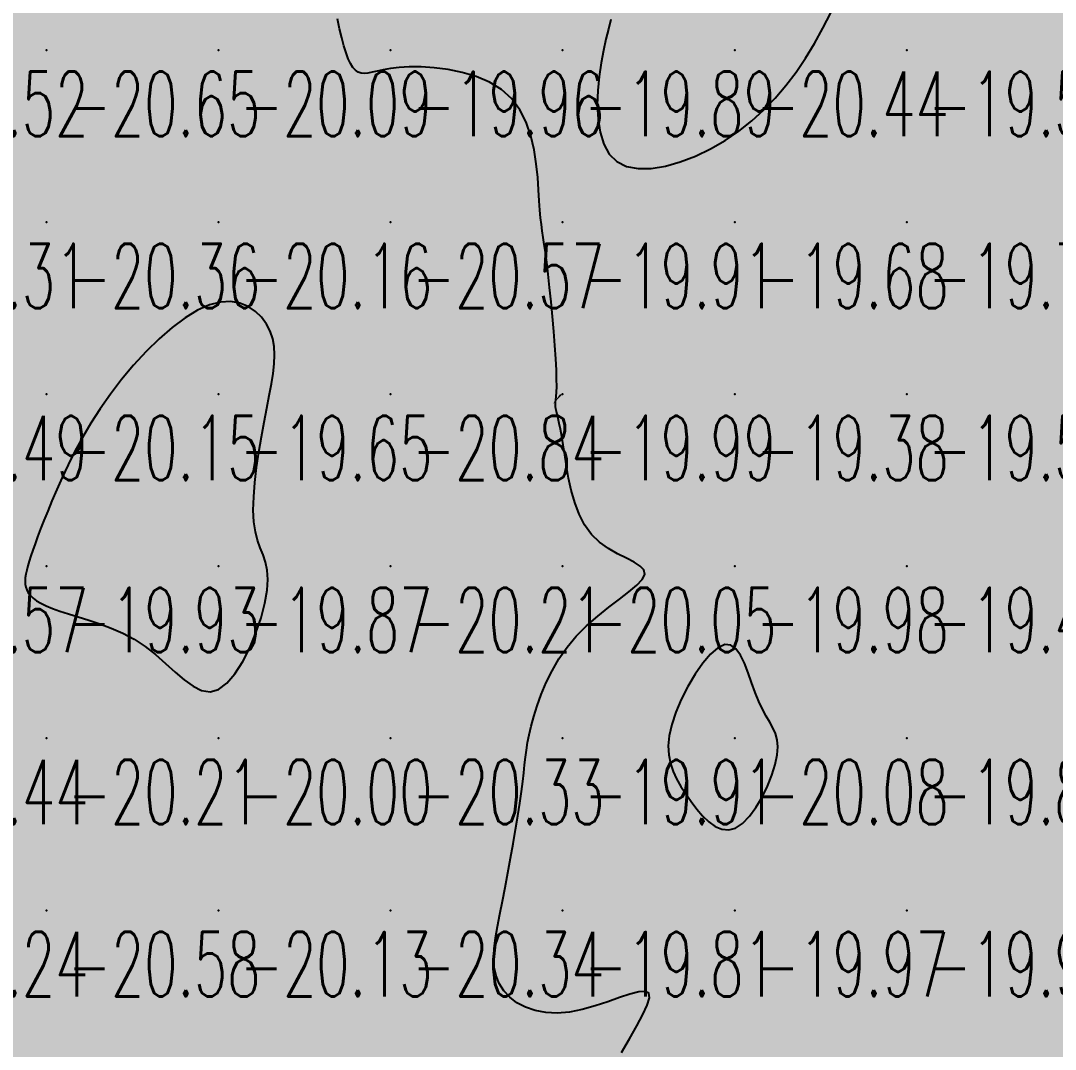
# Model space of a CAD drawing. Header units: millimetres. Extents: x 88261 to 90953, y 390274 to 392322.
# Drawn here: x 89098.8 to 89158.9, y 391639.2 to 391699 of the extents above; entities that cross this region are included whole.
import ezdxf
from ezdxf.enums import TextEntityAlignment as Align

# ---------------------------------------------------------------- set-up
doc = ezdxf.new("R2010")
doc.units = ezdxf.units.MM
doc.header["$LTSCALE"] = 25
for name, color, linetype in [('CN_04_00', 242, 'Continuous'), ('COTEAlt', 7, 'Continuous'), ('TN_COLORIAGE', 7, 'Continuous')]:
    doc.layers.add(name, color=color, linetype=linetype)
doc.styles.add('Simplex 1.0', font='Simplex.shx', dxfattribs={"width": 0.99, "height": 2.5})
doc.styles.get("Standard").update_dxf_attribs({"font": 'times.ttf'})

# ---------------------------------------------------------------- blocks, each defined once
blk = doc.blocks.new('COTE')
at = {"color": 0}
blk.add_point((0, 0), dxfattribs=at)
at = {"layer": 'COTEAlt'}
blk.add_attdef('ALT', text='', height=3.75, dxfattribs=at).set_placement((1.25, -1.25), align=Align.TOP_LEFT)

msp = doc.modelspace()

# ---------------------------------------------------------------- linework, layer by layer
at = {"layer": 'CN_04_00', "elevation": -20, "flags": 128}
for points in [[(89133.044, 391699.014), (89132.915, 391698.468), (89132.768, 391697.869), (89132.618, 391697.213), (89132.48, 391696.494), (89132.365, 391695.71), (89132.29, 391694.886), (89132.266, 391694.051), (89132.308, 391693.236), (89132.428, 391692.469), (89132.641, 391691.781), (89132.96, 391691.202), (89133.398, 391690.76), (89133.962, 391690.479), (89134.637, 391690.351), (89135.398, 391690.362), (89136.222, 391690.497), (89137.087, 391690.742), (89137.969, 391691.083), (89138.845, 391691.504), (89139.693, 391691.993), (89140.492, 391692.535), (89141.242, 391693.128), (89141.947, 391693.768), (89142.608, 391694.455), (89143.23, 391695.186), (89143.815, 391695.959), (89144.366, 391696.772), (89144.887, 391697.623), (89145.379, 391698.508), (89145.837, 391699.411)], [(89133.671, 391638.974), (89134.135, 391639.779), (89134.559, 391640.521), (89134.912, 391641.177), (89135.166, 391641.728), (89135.29, 391642.15), (89135.255, 391642.422), (89135.042, 391642.531), (89134.669, 391642.502), (89134.164, 391642.369), (89133.554, 391642.166), (89132.87, 391641.926), (89132.137, 391641.683), (89131.386, 391641.471), (89130.643, 391641.323), (89129.933, 391641.267), (89129.268, 391641.301), (89128.652, 391641.419), (89128.093, 391641.611), (89127.597, 391641.871), (89127.172, 391642.191), (89126.823, 391642.563), (89126.557, 391642.978), (89126.378, 391643.432), (89126.278, 391643.924), (89126.247, 391644.456), (89126.274, 391645.03), (89126.348, 391645.646), (89126.459, 391646.308), (89126.596, 391647.016), (89126.748, 391647.773), (89126.906, 391648.576), (89127.065, 391649.412), (89127.222, 391650.263), (89127.373, 391651.112), (89127.516, 391651.941), (89127.646, 391652.734), (89127.76, 391653.472), (89127.855, 391654.139), (89127.928, 391654.722), (89127.986, 391655.237), (89128.036, 391655.701), (89128.085, 391656.134), (89128.141, 391656.556), (89128.209, 391656.986), (89128.299, 391657.445), (89128.417, 391657.95), (89128.57, 391658.516), (89128.763, 391659.135), (89129.002, 391659.793), (89129.29, 391660.476), (89129.633, 391661.17), (89130.036, 391661.861), (89130.504, 391662.536), (89131.04, 391663.181), (89131.645, 391663.784), (89132.289, 391664.343), (89132.937, 391664.858), (89133.554, 391665.328), (89134.106, 391665.755), (89134.557, 391666.137), (89134.872, 391666.476), (89135.018, 391666.77), (89134.969, 391667.024), (89134.752, 391667.252), (89134.401, 391667.472), (89133.954, 391667.702), (89133.446, 391667.961), (89132.915, 391668.268), (89132.395, 391668.639), (89131.924, 391669.093), (89131.529, 391669.642), (89131.209, 391670.268), (89130.954, 391670.947), (89130.752, 391671.655), (89130.594, 391672.367), (89130.47, 391673.061), (89130.369, 391673.711), (89130.281, 391674.293), (89130.198, 391674.789), (89130.12, 391675.204), (89130.048, 391675.546), (89129.984, 391675.826), (89129.929, 391676.054), (89129.885, 391676.24), (89129.854, 391676.394), (89129.837, 391676.524), (89129.834, 391676.644), (89129.843, 391676.769), (89129.859, 391676.918), (89129.878, 391677.108), (89129.894, 391677.357), (89129.904, 391677.685), (89129.902, 391678.107), (89129.886, 391678.644), (89129.851, 391679.303), (89129.799, 391680.062), (89129.734, 391680.889), (89129.659, 391681.751), (89129.578, 391682.616), (89129.493, 391683.452), (89129.409, 391684.227), (89129.328, 391684.91), (89129.254, 391685.477), (89129.186, 391685.949), (89129.124, 391686.357), (89129.068, 391686.73), (89129.017, 391687.098), (89128.97, 391687.491), (89128.928, 391687.94), (89128.889, 391688.475), (89128.85, 391689.116), (89128.799, 391689.844), (89128.718, 391690.63), (89128.59, 391691.444), (89128.4, 391692.259), (89128.131, 391693.045), (89127.766, 391693.772), (89127.29, 391694.413), (89126.693, 391694.944), (89125.996, 391695.37), (89125.228, 391695.7), (89124.419, 391695.944), (89123.597, 391696.112), (89122.79, 391696.215), (89122.028, 391696.263), (89121.34, 391696.265), (89120.747, 391696.232), (89120.246, 391696.174), (89119.825, 391696.102), (89119.473, 391696.027), (89119.179, 391695.958), (89118.933, 391695.907), (89118.723, 391695.883), (89118.538, 391695.898), (89118.368, 391695.96), (89118.211, 391696.073), (89118.065, 391696.24), (89117.926, 391696.462), (89117.794, 391696.742), (89117.666, 391697.081), (89117.54, 391697.483), (89117.415, 391697.949), (89117.289, 391698.48), (89117.17, 391699.064)]]:
    msp.add_lwpolyline(points, dxfattribs=at)
for points in [[(89099.197, 391665.701), (89099.315, 391665.544), (89099.471, 391665.39), (89099.671, 391665.237), (89099.921, 391665.086), (89100.227, 391664.934), (89100.594, 391664.782), (89101.029, 391664.628), (89101.534, 391664.471), (89102.098, 391664.302), (89102.708, 391664.115), (89103.352, 391663.899), (89104.014, 391663.646), (89104.683, 391663.348), (89105.344, 391662.996), (89105.984, 391662.582), (89106.592, 391662.104), (89107.171, 391661.594), (89107.723, 391661.092), (89108.254, 391660.637), (89108.768, 391660.268), (89109.269, 391660.026), (89109.762, 391659.949), (89110.25, 391660.077), (89110.735, 391660.435), (89111.208, 391660.99), (89111.656, 391661.696), (89112.067, 391662.505), (89112.427, 391663.372), (89112.724, 391664.247), (89112.946, 391665.086), (89113.08, 391665.84), (89113.119, 391666.476), (89113.078, 391667.011), (89112.977, 391667.476), (89112.838, 391667.901), (89112.68, 391668.318), (89112.524, 391668.756), (89112.391, 391669.247), (89112.301, 391669.82), (89112.27, 391670.498), (89112.294, 391671.266), (89112.363, 391672.099), (89112.467, 391672.975), (89112.598, 391673.87), (89112.746, 391674.76), (89112.902, 391675.621), (89113.056, 391676.43), (89113.199, 391677.169), (89113.324, 391677.84), (89113.423, 391678.451), (89113.487, 391679.011), (89113.51, 391679.527), (89113.483, 391680.008), (89113.4, 391680.462), (89113.252, 391680.898), (89113.034, 391681.318), (89112.746, 391681.709), (89112.392, 391682.053), (89111.974, 391682.332), (89111.495, 391682.528), (89110.959, 391682.623), (89110.367, 391682.599), (89109.724, 391682.438), (89109.033, 391682.128), (89108.307, 391681.682), (89107.558, 391681.12), (89106.802, 391680.461), (89106.051, 391679.725), (89105.319, 391678.932), (89104.619, 391678.1), (89103.967, 391677.25), (89103.371, 391676.399), (89102.832, 391675.556), (89102.345, 391674.728), (89101.908, 391673.921), (89101.515, 391673.143), (89101.164, 391672.4), (89100.851, 391671.699), (89100.572, 391671.047), (89100.323, 391670.449), (89100.103, 391669.904), (89099.908, 391669.408), (89099.738, 391668.957), (89099.589, 391668.548), (89099.46, 391668.177), (89099.349, 391667.842), (89099.253, 391667.538), (89099.171, 391667.262), (89099.104, 391667.011), (89099.054, 391666.782), (89099.022, 391666.572), (89099.011, 391666.377), (89099.02, 391666.196), (89099.054, 391666.025), (89099.112, 391665.861), (89099.197, 391665.701)], [(89140.707, 391652.292), (89141.106, 391652.705), (89141.487, 391653.225), (89141.838, 391653.818), (89142.149, 391654.452), (89142.407, 391655.094), (89142.601, 391655.711), (89142.72, 391656.27), (89142.757, 391656.747), (89142.719, 391657.155), (89142.62, 391657.516), (89142.472, 391657.851), (89142.287, 391658.183), (89142.079, 391658.533), (89141.86, 391658.924), (89141.643, 391659.376), (89141.436, 391659.903), (89141.235, 391660.474), (89141.031, 391661.052), (89140.816, 391661.598), (89140.581, 391662.073), (89140.317, 391662.438), (89140.016, 391662.654), (89139.669, 391662.683), (89139.272, 391662.499), (89138.84, 391662.126), (89138.392, 391661.602), (89137.948, 391660.965), (89137.526, 391660.252), (89137.146, 391659.501), (89136.826, 391658.75), (89136.587, 391658.035), (89136.443, 391657.387), (89136.388, 391656.803), (89136.414, 391656.271), (89136.51, 391655.78), (89136.667, 391655.319), (89136.876, 391654.878), (89137.126, 391654.445), (89137.408, 391654.009), (89137.714, 391653.565), (89138.04, 391653.129), (89138.385, 391652.727), (89138.745, 391652.38), (89139.119, 391652.113), (89139.505, 391651.948), (89139.9, 391651.909), (89140.302, 391652.019), (89140.707, 391652.292)]]:
    msp.add_lwpolyline(points, close=True, dxfattribs=at)
at = {"layer": 'TN_COLORIAGE', "color": 223}
for points in [[(89100.249, 391697.239, -20.495), (89110.249, 391697.239, -20.495), (89110.249, 391707.239, -20.495)], [(89100.249, 391705.192, -20.495), (89101.761, 391707.239, -20.495), (89100.249, 391697.239, -20.495), (89110.249, 391707.239, -20.495)], [(89110.249, 391707.239, -20), (89119.188, 391707.239, -20), (89110.249, 391697.239, -20), (89116.372, 391703.362, -20)], [(89140.249, 391697.239, -20), (89132.214, 391697.239, -20), (89140.249, 391707.239, -20), (89134.041, 391701.032, -20)], [(89140.249, 391697.239, -20), (89148.354, 391705.345, -20), (89140.249, 391707.239, -20), (89146.562, 391707.239, -20)], [(89100.249, 391705.192, -20.516), (89098.679, 391705.67, -20.516), (89100.249, 391697.239, -20.516), (89090.249, 391697.239, -20.516)], [(89145.18, 391697.239, -20.441), (89148.354, 391705.345, -20.441), (89140.249, 391697.239, -20.441)], [(89116.372, 391703.362, -20.093), (89117.433, 391697.239, -20.093), (89110.249, 391697.239, -20.093)], [(89090.249, 391687.239, -20.65), (89100.249, 391687.239, -20.65), (89100.249, 391697.239, -20.65)], [(89090.249, 391697.239, -20.65), (89090.249, 391687.239, -20.65), (89100.249, 391697.239, -20.65)], [(89100.249, 391687.239, -20.093), (89110.249, 391687.239, -20.093), (89110.249, 391697.239, -20.093)], [(89100.249, 391697.239, -20.093), (89100.249, 391687.239, -20.093), (89110.249, 391697.239, -20.093)], [(89110.249, 391687.239, -20), (89118.386, 391695.377, -20), (89110.249, 391697.239, -20), (89117.433, 391697.239, -20)], [(89140.249, 391691.436, -20.441), (89131.981, 391688.972, -20.441), (89140.249, 391697.239, -20.441)], [(89132.214, 391697.239, -20.441), (89131.981, 391688.972, -20.441), (89140.249, 391697.239, -20.441)], [(89145.18, 391697.239, -20.441), (89140.249, 391691.436, -20.441), (89140.249, 391697.239, -20.441)], [(89120.249, 391687.239, -20), (89120.249, 391696.641, -20), (89110.249, 391687.239, -20), (89118.386, 391695.377, -20)], [(89128.659, 391695.65, -20.571), (89120.249, 391696.641, -20.571), (89120.249, 391687.239, -20.571)], [(89128.659, 391695.65, -20.571), (89128.855, 391687.239, -20.571), (89120.249, 391687.239, -20.571)], [(89090.249, 391677.239, -20.356), (89100.249, 391677.239, -20.356), (89100.249, 391687.239, -20.356)], [(89090.249, 391687.239, -20.356), (89090.249, 391677.239, -20.356), (89100.249, 391687.239, -20.356)], [(89100.249, 391687.239, -20.159), (89100.249, 391677.239, -20.159), (89110.249, 391687.239, -20.159)], [(89110.249, 391687.239, -20), (89110.249, 391684.094, -20), (89100.249, 391677.239, -20), (89103.325, 391677.239, -20)], [(89120.249, 391687.239, -20), (89114.022, 391681.013, -20), (89110.249, 391687.239, -20), (89110.249, 391684.094, -20)], [(89120.249, 391677.239, -20), (89113.173, 391677.239, -20), (89120.249, 391687.239, -20), (89114.022, 391681.013, -20)], [(89120.249, 391677.239, -20), (89129.254, 391686.245, -20), (89120.249, 391687.239, -20), (89128.855, 391687.239, -20)], [(89129.254, 391686.245, -20.837), (89130.098, 391677.239, -20.837), (89120.249, 391677.239, -20.837)], [(89090.249, 391667.239, -20), (89099.11, 391667.239, -20), (89100.249, 391677.239, -20), (89100.249, 391670.451, -20)], [(89090.249, 391677.239, -20.154), (89090.249, 391667.239, -20.154), (89100.249, 391677.239, -20.154)], [(89103.325, 391677.239, -20.154), (89100.249, 391670.451, -20.154), (89100.249, 391677.239, -20.154)], [(89113.173, 391677.239, -20.837), (89111.62, 391668.611, -20.837), (89120.249, 391677.239, -20.837)], [(89120.249, 391677.239, -20), (89111.62, 391668.611, -20), (89120.249, 391667.239, -20), (89114.153, 391667.239, -20)], [(89120.249, 391677.239, -20), (89130.098, 391677.239, -20), (89120.249, 391667.239, -20), (89129.668, 391676.659, -20)], [(89120.249, 391667.239, -20), (89129.668, 391676.659, -20), (89130.249, 391667.239, -20), (89130.249, 391675.272, -20)], [(89131.021, 391668.012, -20.052), (89130.249, 391675.272, -20.052), (89130.249, 391667.239, -20.052)], [(89131.021, 391668.012, -20.052), (89137.209, 391667.239, -20.052), (89130.249, 391667.239, -20.052)], [(89090.249, 391667.239, -20), (89099.11, 391667.239, -20), (89090.249, 391657.239, -20), (89098.828, 391665.819, -20)], [(89110.249, 391657.239, -20.208), (89120.249, 391657.239, -20.208), (89120.249, 391667.239, -20.208)], [(89120.249, 391667.239, -20), (89114.153, 391667.239, -20), (89110.249, 391657.239, -20), (89110.249, 391657.47, -20)], [(89120.249, 391657.239, -20), (89128.039, 391657.239, -20), (89130.249, 391667.239, -20), (89130.249, 391663.652, -20)], [(89120.249, 391667.239, -20.052), (89120.249, 391657.239, -20.052), (89130.249, 391667.239, -20.052)], [(89130.249, 391663.652, -20.052), (89137.209, 391667.239, -20.052), (89130.249, 391667.239, -20.052)], [(89090.249, 391657.239, -20), (89098.828, 391665.819, -20), (89100.249, 391657.239, -20), (89100.249, 391664.652, -20)], [(89135.527, 391657.239, -20.084), (89140.249, 391665.094, -20.084), (89140.249, 391657.239, -20.084)], [(89141.491, 391658.481, -20.084), (89140.249, 391665.094, -20.084), (89140.249, 391657.239, -20.084)], [(89106.351, 391663.342, -20.208), (89100.249, 391664.652, -20.208), (89100.249, 391657.239, -20.208)], [(89100.249, 391657.239, -20), (89106.351, 391663.342, -20), (89110.249, 391657.239, -20), (89110.249, 391657.47, -20)], [(89141.491, 391658.481, -20.084), (89143.646, 391657.239, -20.084), (89140.249, 391657.239, -20.084)], [(89090.249, 391657.239, -20.208), (89090.249, 391647.239, -20.208), (89100.249, 391657.239, -20.208)], [(89090.249, 391647.239, -20.208), (89100.249, 391647.239, -20.208), (89100.249, 391657.239, -20.208)], [(89100.249, 391647.239, -20.003), (89110.249, 391647.239, -20.003), (89110.249, 391657.239, -20.003)], [(89100.249, 391657.239, -20.003), (89100.249, 391647.239, -20.003), (89110.249, 391657.239, -20.003)], [(89110.249, 391657.239, -20.329), (89110.249, 391647.239, -20.329), (89120.249, 391657.239, -20.329)], [(89110.249, 391647.239, -20.329), (89120.249, 391647.239, -20.329), (89120.249, 391657.239, -20.329)], [(89120.249, 391647.239, -20), (89128.098, 391655.088, -20), (89120.249, 391657.239, -20), (89128.039, 391657.239, -20)], [(89137.168, 391654.159, -20.084), (89135.527, 391657.239, -20.084), (89140.249, 391657.239, -20.084)], [(89137.168, 391654.159, -20.084), (89140.249, 391650.179, -20.084), (89140.249, 391657.239, -20.084)], [(89143.646, 391657.239, -20.084), (89140.249, 391650.179, -20.084), (89140.249, 391657.239, -20.084)], [(89126.697, 391647.239, -20.341), (89128.098, 391655.088, -20.341), (89120.249, 391647.239, -20.341)], [(89090.249, 391637.239, -20.584), (89100.249, 391637.239, -20.584), (89100.249, 391647.239, -20.584)], [(89090.249, 391647.239, -20.584), (89090.249, 391637.239, -20.584), (89100.249, 391647.239, -20.584)], [(89100.249, 391647.239, -20.127), (89100.249, 391637.239, -20.127), (89110.249, 391647.239, -20.127)], [(89100.249, 391637.239, -20.127), (89110.249, 391637.239, -20.127), (89110.249, 391647.239, -20.127)], [(89110.249, 391647.239, -20.341), (89110.249, 391637.239, -20.341), (89120.249, 391647.239, -20.341)], [(89110.249, 391637.239, -20.341), (89120.249, 391637.239, -20.341), (89120.249, 391647.239, -20.341)], [(89120.249, 391647.239, -20), (89126.697, 391647.239, -20), (89120.249, 391637.239, -20), (89125.599, 391642.589, -20)], [(89132.229, 391637.239, -20.082), (89137.264, 391644.254, -20.082), (89130.249, 391637.239, -20.082)], [(89130.249, 391640.274, -20.082), (89137.264, 391644.254, -20.082), (89130.249, 391637.239, -20.082)], [(89120.249, 391637.239, -20), (89125.599, 391642.589, -20), (89130.249, 391637.239, -20), (89130.249, 391640.274, -20)]]:
    msp.add_solid(points, dxfattribs=at)
at = {"layer": 'TN_COLORIAGE', "color": 213}
for points in [[(89117.433, 391697.239, -19.941), (89116.372, 391703.362, -19.941), (89120.249, 391697.239, -19.941), (89120.249, 391707.239, -19.941)], [(89123.827, 391700.818, -19.941), (89124.986, 391707.239, -19.941), (89120.249, 391697.239, -19.941), (89120.249, 391707.239, -19.941)], [(89148.354, 391705.345, -19.547), (89145.18, 391697.239, -19.547), (89150.249, 391707.239, -19.547), (89150.249, 391697.239, -19.547)], [(89150.249, 391697.239, -19.376), (89160.249, 391697.239, -19.376), (89160.249, 391707.239, -19.376)], [(89150.249, 391707.239, -19.376), (89150.249, 391697.239, -19.376), (89160.249, 391707.239, -19.376)], [(89123.827, 391700.818, -19.892), (89130.249, 391703.472, -19.892), (89120.249, 391697.239, -19.892), (89130.249, 391697.239, -19.892)], [(89130.249, 391703.472, -19.892), (89134.041, 391701.032, -19.892), (89130.249, 391697.239, -19.892)], [(89134.041, 391701.032, -19.892), (89132.214, 391697.239, -19.892), (89130.249, 391697.239, -19.892)], [(89117.433, 391697.239, -19.964), (89118.386, 391695.377, -19.964), (89120.249, 391697.239, -19.964)], [(89118.386, 391695.377, -19.964), (89120.249, 391696.641, -19.964), (89120.249, 391697.239, -19.964)], [(89120.249, 391696.641, -19.892), (89128.659, 391695.65, -19.892), (89120.249, 391697.239, -19.892), (89130.249, 391697.239, -19.892)], [(89128.855, 391687.239, -19.892), (89128.659, 391695.65, -19.892), (89130.249, 391687.239, -19.892), (89130.249, 391697.239, -19.892)], [(89131.981, 391688.972, -19.892), (89132.214, 391697.239, -19.892), (89130.249, 391687.239, -19.892), (89130.249, 391697.239, -19.892)], [(89140.249, 391687.239, -19.547), (89150.249, 391687.239, -19.547), (89150.249, 391697.239, -19.547)], [(89140.249, 391691.436, -19.547), (89145.18, 391697.239, -19.547), (89140.249, 391687.239, -19.547), (89150.249, 391697.239, -19.547)], [(89150.249, 391687.239, -19.444), (89160.249, 391687.239, -19.444), (89160.249, 391697.239, -19.444)], [(89150.249, 391697.239, -19.444), (89150.249, 391687.239, -19.444), (89160.249, 391697.239, -19.444)], [(89131.981, 391688.972, -19.681), (89140.249, 391691.436, -19.681), (89130.249, 391687.239, -19.681), (89140.249, 391687.239, -19.681)], [(89128.855, 391687.239, -19.908), (89129.254, 391686.245, -19.908), (89130.249, 391687.239, -19.908)], [(89130.098, 391677.239, -19.908), (89129.254, 391686.245, -19.908), (89130.249, 391677.239, -19.908), (89130.249, 391687.239, -19.908)], [(89130.249, 391677.239, -19.681), (89140.249, 391677.239, -19.681), (89140.249, 391687.239, -19.681)], [(89130.249, 391687.239, -19.681), (89130.249, 391677.239, -19.681), (89140.249, 391687.239, -19.681)], [(89140.249, 391677.239, -19.759), (89150.249, 391677.239, -19.759), (89150.249, 391687.239, -19.759)], [(89140.249, 391687.239, -19.759), (89140.249, 391677.239, -19.759), (89150.249, 391687.239, -19.759)], [(89150.249, 391687.239, -19.63), (89150.249, 391677.239, -19.63), (89160.249, 391687.239, -19.63)], [(89150.249, 391677.239, -19.63), (89160.249, 391677.239, -19.63), (89160.249, 391687.239, -19.63)], [(89103.325, 391677.239, -19.654), (89110.249, 391684.094, -19.654), (89110.249, 391677.239, -19.654)], [(89110.249, 391684.094, -19.654), (89114.022, 391681.013, -19.654), (89110.249, 391677.239, -19.654)], [(89114.022, 391681.013, -19.654), (89113.173, 391677.239, -19.654), (89110.249, 391677.239, -19.654)], [(89100.249, 391670.451, -19.654), (89103.325, 391677.239, -19.654), (89100.249, 391667.239, -19.654), (89110.249, 391677.239, -19.654)], [(89100.249, 391667.239, -19.654), (89110.249, 391667.239, -19.654), (89110.249, 391677.239, -19.654)], [(89111.62, 391668.611, -19.654), (89113.173, 391677.239, -19.654), (89110.249, 391667.239, -19.654), (89110.249, 391677.239, -19.654)], [(89130.249, 391675.272, -19.987), (89129.668, 391676.659, -19.987), (89130.249, 391677.239, -19.987)], [(89129.668, 391676.659, -19.987), (89130.098, 391677.239, -19.987), (89130.249, 391677.239, -19.987)], [(89130.249, 391675.272, -19.376), (89131.021, 391668.012, -19.376), (89130.249, 391677.239, -19.376), (89140.249, 391677.239, -19.376)], [(89137.209, 391667.239, -19.376), (89131.021, 391668.012, -19.376), (89140.249, 391667.239, -19.376), (89140.249, 391677.239, -19.376)], [(89140.249, 391677.239, -19.555), (89140.249, 391667.239, -19.555), (89150.249, 391677.239, -19.555)], [(89140.249, 391667.239, -19.555), (89150.249, 391667.239, -19.555), (89150.249, 391677.239, -19.555)], [(89150.249, 391677.239, -19.451), (89150.249, 391667.239, -19.451), (89160.249, 391677.239, -19.451)], [(89150.249, 391667.239, -19.451), (89160.249, 391667.239, -19.451), (89160.249, 391677.239, -19.451)], [(89100.249, 391670.451, -19.927), (89099.11, 391667.239, -19.927), (89100.249, 391667.239, -19.927)], [(89114.153, 391667.239, -19.867), (89111.62, 391668.611, -19.867), (89110.249, 391667.239, -19.867)], [(89100.249, 391664.652, -19.927), (89098.828, 391665.819, -19.927), (89100.249, 391667.239, -19.927)], [(89098.828, 391665.819, -19.927), (89099.11, 391667.239, -19.927), (89100.249, 391667.239, -19.927)], [(89100.249, 391664.652, -19.867), (89106.351, 391663.342, -19.867), (89100.249, 391667.239, -19.867), (89110.249, 391667.239, -19.867)], [(89110.249, 391657.47, -19.867), (89106.351, 391663.342, -19.867), (89110.249, 391667.239, -19.867)], [(89110.249, 391657.47, -19.867), (89114.153, 391667.239, -19.867), (89110.249, 391667.239, -19.867)], [(89137.209, 391667.239, -19.907), (89130.249, 391663.652, -19.907), (89140.249, 391667.239, -19.907), (89130.249, 391657.239, -19.907)], [(89140.249, 391665.094, -19.907), (89135.527, 391657.239, -19.907), (89140.249, 391667.239, -19.907), (89130.249, 391657.239, -19.907)], [(89140.249, 391665.094, -19.411), (89141.491, 391658.481, -19.411), (89140.249, 391667.239, -19.411), (89150.249, 391667.239, -19.411)], [(89143.646, 391657.239, -19.411), (89141.491, 391658.481, -19.411), (89150.249, 391657.239, -19.411), (89150.249, 391667.239, -19.411)], [(89150.249, 391667.239, -19.283), (89150.249, 391657.239, -19.283), (89160.249, 391667.239, -19.283)], [(89150.249, 391657.239, -19.283), (89160.249, 391657.239, -19.283), (89160.249, 391667.239, -19.283)], [(89130.249, 391663.652, -19.907), (89128.039, 391657.239, -19.907), (89130.249, 391657.239, -19.907)], [(89128.098, 391655.088, -19.812), (89126.697, 391647.239, -19.812), (89130.249, 391657.239, -19.812), (89130.249, 391647.239, -19.812)], [(89128.039, 391657.239, -19.907), (89128.098, 391655.088, -19.907), (89130.249, 391657.239, -19.907)], [(89135.527, 391657.239, -19.812), (89137.168, 391654.159, -19.812), (89130.249, 391657.239, -19.812), (89130.249, 391647.239, -19.812)], [(89140.249, 391647.239, -19.838), (89150.249, 391647.239, -19.838), (89150.249, 391657.239, -19.838)], [(89140.249, 391650.179, -19.838), (89143.646, 391657.239, -19.838), (89140.249, 391647.239, -19.838), (89150.249, 391657.239, -19.838)], [(89150.249, 391647.239, -19.591), (89160.249, 391647.239, -19.591), (89160.249, 391657.239, -19.591)], [(89150.249, 391657.239, -19.591), (89150.249, 391647.239, -19.591), (89160.249, 391657.239, -19.591)], [(89140.249, 391650.179, -19.812), (89137.168, 391654.159, -19.812), (89140.249, 391647.239, -19.812), (89130.249, 391647.239, -19.812)], [(89125.599, 391642.589, -19.812), (89126.697, 391647.239, -19.812), (89130.249, 391647.239, -19.812)], [(89130.249, 391640.274, -19.812), (89125.599, 391642.589, -19.812), (89130.249, 391647.239, -19.812)], [(89137.264, 391644.254, -19.812), (89130.249, 391640.274, -19.812), (89140.249, 391647.239, -19.812), (89130.249, 391647.239, -19.812)], [(89137.264, 391644.254, -19.669), (89132.229, 391637.239, -19.669), (89140.249, 391647.239, -19.669), (89140.249, 391637.239, -19.669)], [(89140.249, 391637.239, -19.958), (89150.249, 391637.239, -19.958), (89150.249, 391647.239, -19.958)], [(89140.249, 391647.239, -19.958), (89140.249, 391637.239, -19.958), (89150.249, 391647.239, -19.958)], [(89150.249, 391637.239, -19.669), (89160.249, 391637.239, -19.669), (89160.249, 391647.239, -19.669)], [(89150.249, 391647.239, -19.669), (89150.249, 391637.239, -19.669), (89160.249, 391647.239, -19.669)]]:
    msp.add_solid(points, dxfattribs=at)

# ---------------------------------------------------------------- block references
at = {"layer": 'COTEAlt'}
ref = msp.add_blockref('COTE', (89090.249, 391697.239), dxfattribs=at)
ref.add_attrib('ALT', '-20.52', dxfattribs={"height": 3.75, "style": 'Simplex 1.0', "width": 0.6}).set_placement((89091.499, 391695.989), align=Align.TOP_LEFT)
ref = msp.add_blockref('COTE', (89100.249, 391697.239), dxfattribs=at)
ref.add_attrib('ALT', '-20.65', dxfattribs={"height": 3.75, "style": 'Simplex 1.0', "width": 0.6}).set_placement((89101.499, 391695.989), align=Align.TOP_LEFT)
ref = msp.add_blockref('COTE', (89110.249, 391697.239), dxfattribs=at)
ref.add_attrib('ALT', '-20.09', dxfattribs={"height": 3.75, "style": 'Simplex 1.0', "width": 0.6}).set_placement((89111.499, 391695.989), align=Align.TOP_LEFT)
ref = msp.add_blockref('COTE', (89120.249, 391697.239), dxfattribs=at)
ref.add_attrib('ALT', '-19.96', dxfattribs={"height": 3.75, "style": 'Simplex 1.0', "width": 0.6}).set_placement((89121.499, 391695.989), align=Align.TOP_LEFT)
ref = msp.add_blockref('COTE', (89130.249, 391697.239), dxfattribs=at)
ref.add_attrib('ALT', '-19.89', dxfattribs={"height": 3.75, "style": 'Simplex 1.0', "width": 0.6}).set_placement((89131.499, 391695.989), align=Align.TOP_LEFT)
ref = msp.add_blockref('COTE', (89140.249, 391697.239), dxfattribs=at)
ref.add_attrib('ALT', '-20.44', dxfattribs={"height": 3.75, "style": 'Simplex 1.0', "width": 0.6}).set_placement((89141.499, 391695.989), align=Align.TOP_LEFT)
ref = msp.add_blockref('COTE', (89150.249, 391697.239), dxfattribs=at)
ref.add_attrib('ALT', '-19.55', dxfattribs={"height": 3.75, "style": 'Simplex 1.0', "width": 0.6}).set_placement((89151.499, 391695.989), align=Align.TOP_LEFT)
ref = msp.add_blockref('COTE', (89090.249, 391687.239), dxfattribs=at)
ref.add_attrib('ALT', '-20.31', dxfattribs={"height": 3.75, "style": 'Simplex 1.0', "width": 0.6}).set_placement((89091.499, 391685.989), align=Align.TOP_LEFT)
ref = msp.add_blockref('COTE', (89100.249, 391687.239), dxfattribs=at)
ref.add_attrib('ALT', '-20.36', dxfattribs={"height": 3.75, "style": 'Simplex 1.0', "width": 0.6}).set_placement((89101.499, 391685.989), align=Align.TOP_LEFT)
ref = msp.add_blockref('COTE', (89110.249, 391687.239), dxfattribs=at)
ref.add_attrib('ALT', '-20.16', dxfattribs={"height": 3.75, "style": 'Simplex 1.0', "width": 0.6}).set_placement((89111.499, 391685.989), align=Align.TOP_LEFT)
ref = msp.add_blockref('COTE', (89120.249, 391687.239), dxfattribs=at)
ref.add_attrib('ALT', '-20.57', dxfattribs={"height": 3.75, "style": 'Simplex 1.0', "width": 0.6}).set_placement((89121.499, 391685.989), align=Align.TOP_LEFT)
ref = msp.add_blockref('COTE', (89130.249, 391687.239), dxfattribs=at)
ref.add_attrib('ALT', '-19.91', dxfattribs={"height": 3.75, "style": 'Simplex 1.0', "width": 0.6}).set_placement((89131.499, 391685.989), align=Align.TOP_LEFT)
ref = msp.add_blockref('COTE', (89140.249, 391687.239), dxfattribs=at)
ref.add_attrib('ALT', '-19.68', dxfattribs={"height": 3.75, "style": 'Simplex 1.0', "width": 0.6}).set_placement((89141.499, 391685.989), align=Align.TOP_LEFT)
ref = msp.add_blockref('COTE', (89150.249, 391687.239), dxfattribs=at)
ref.add_attrib('ALT', '-19.76', dxfattribs={"height": 3.75, "style": 'Simplex 1.0', "width": 0.6}).set_placement((89151.499, 391685.989), align=Align.TOP_LEFT)
ref = msp.add_blockref('COTE', (89090.249, 391677.239), dxfattribs=at)
ref.add_attrib('ALT', '-20.49', dxfattribs={"height": 3.75, "style": 'Simplex 1.0', "width": 0.6}).set_placement((89091.499, 391675.989), align=Align.TOP_LEFT)
ref = msp.add_blockref('COTE', (89100.249, 391677.239), dxfattribs=at)
ref.add_attrib('ALT', '-20.15', dxfattribs={"height": 3.75, "style": 'Simplex 1.0', "width": 0.6}).set_placement((89101.499, 391675.989), align=Align.TOP_LEFT)
ref = msp.add_blockref('COTE', (89110.249, 391677.239), dxfattribs=at)
ref.add_attrib('ALT', '-19.65', dxfattribs={"height": 3.75, "style": 'Simplex 1.0', "width": 0.6}).set_placement((89111.499, 391675.989), align=Align.TOP_LEFT)
ref = msp.add_blockref('COTE', (89120.249, 391677.239), dxfattribs=at)
ref.add_attrib('ALT', '-20.84', dxfattribs={"height": 3.75, "style": 'Simplex 1.0', "width": 0.6}).set_placement((89121.499, 391675.989), align=Align.TOP_LEFT)
ref = msp.add_blockref('COTE', (89130.249, 391677.239), dxfattribs=at)
ref.add_attrib('ALT', '-19.99', dxfattribs={"height": 3.75, "style": 'Simplex 1.0', "width": 0.6}).set_placement((89131.499, 391675.989), align=Align.TOP_LEFT)
ref = msp.add_blockref('COTE', (89140.249, 391677.239), dxfattribs=at)
ref.add_attrib('ALT', '-19.38', dxfattribs={"height": 3.75, "style": 'Simplex 1.0', "width": 0.6}).set_placement((89141.499, 391675.989), align=Align.TOP_LEFT)
ref = msp.add_blockref('COTE', (89150.249, 391677.239), dxfattribs=at)
ref.add_attrib('ALT', '-19.56', dxfattribs={"height": 3.75, "style": 'Simplex 1.0', "width": 0.6}).set_placement((89151.499, 391675.989), align=Align.TOP_LEFT)
ref = msp.add_blockref('COTE', (89090.249, 391667.239), dxfattribs=at)
ref.add_attrib('ALT', '-20.57', dxfattribs={"height": 3.75, "style": 'Simplex 1.0', "width": 0.6}).set_placement((89091.499, 391665.989), align=Align.TOP_LEFT)
ref = msp.add_blockref('COTE', (89100.249, 391667.239), dxfattribs=at)
ref.add_attrib('ALT', '-19.93', dxfattribs={"height": 3.75, "style": 'Simplex 1.0', "width": 0.6}).set_placement((89101.499, 391665.989), align=Align.TOP_LEFT)
ref = msp.add_blockref('COTE', (89110.249, 391667.239), dxfattribs=at)
ref.add_attrib('ALT', '-19.87', dxfattribs={"height": 3.75, "style": 'Simplex 1.0', "width": 0.6}).set_placement((89111.499, 391665.989), align=Align.TOP_LEFT)
ref = msp.add_blockref('COTE', (89120.249, 391667.239), dxfattribs=at)
ref.add_attrib('ALT', '-20.21', dxfattribs={"height": 3.75, "style": 'Simplex 1.0', "width": 0.6}).set_placement((89121.499, 391665.989), align=Align.TOP_LEFT)
ref = msp.add_blockref('COTE', (89130.249, 391667.239), dxfattribs=at)
ref.add_attrib('ALT', '-20.05', dxfattribs={"height": 3.75, "style": 'Simplex 1.0', "width": 0.6}).set_placement((89131.499, 391665.989), align=Align.TOP_LEFT)
ref = msp.add_blockref('COTE', (89140.249, 391667.239), dxfattribs=at)
ref.add_attrib('ALT', '-19.98', dxfattribs={"height": 3.75, "style": 'Simplex 1.0', "width": 0.6}).set_placement((89141.499, 391665.989), align=Align.TOP_LEFT)
ref = msp.add_blockref('COTE', (89150.249, 391667.239), dxfattribs=at)
ref.add_attrib('ALT', '-19.41', dxfattribs={"height": 3.75, "style": 'Simplex 1.0', "width": 0.6}).set_placement((89151.499, 391665.989), align=Align.TOP_LEFT)
ref = msp.add_blockref('COTE', (89090.249, 391657.239), dxfattribs=at)
ref.add_attrib('ALT', '-20.44', dxfattribs={"height": 3.75, "style": 'Simplex 1.0', "width": 0.6}).set_placement((89091.499, 391655.989), align=Align.TOP_LEFT)
ref = msp.add_blockref('COTE', (89100.249, 391657.239), dxfattribs=at)
ref.add_attrib('ALT', '-20.21', dxfattribs={"height": 3.75, "style": 'Simplex 1.0', "width": 0.6}).set_placement((89101.499, 391655.989), align=Align.TOP_LEFT)
ref = msp.add_blockref('COTE', (89110.249, 391657.239), dxfattribs=at)
ref.add_attrib('ALT', '-20.00', dxfattribs={"height": 3.75, "style": 'Simplex 1.0', "width": 0.6}).set_placement((89111.499, 391655.989), align=Align.TOP_LEFT)
ref = msp.add_blockref('COTE', (89120.249, 391657.239), dxfattribs=at)
ref.add_attrib('ALT', '-20.33', dxfattribs={"height": 3.75, "style": 'Simplex 1.0', "width": 0.6}).set_placement((89121.499, 391655.989), align=Align.TOP_LEFT)
ref = msp.add_blockref('COTE', (89130.249, 391657.239), dxfattribs=at)
ref.add_attrib('ALT', '-19.91', dxfattribs={"height": 3.75, "style": 'Simplex 1.0', "width": 0.6}).set_placement((89131.499, 391655.989), align=Align.TOP_LEFT)
ref = msp.add_blockref('COTE', (89140.249, 391657.239), dxfattribs=at)
ref.add_attrib('ALT', '-20.08', dxfattribs={"height": 3.75, "style": 'Simplex 1.0', "width": 0.6}).set_placement((89141.499, 391655.989), align=Align.TOP_LEFT)
ref = msp.add_blockref('COTE', (89150.249, 391657.239), dxfattribs=at)
ref.add_attrib('ALT', '-19.84', dxfattribs={"height": 3.75, "style": 'Simplex 1.0', "width": 0.6}).set_placement((89151.499, 391655.989), align=Align.TOP_LEFT)
ref = msp.add_blockref('COTE', (89090.249, 391647.239), dxfattribs=at)
ref.add_attrib('ALT', '-20.24', dxfattribs={"height": 3.75, "style": 'Simplex 1.0', "width": 0.6}).set_placement((89091.499, 391645.989), align=Align.TOP_LEFT)
ref = msp.add_blockref('COTE', (89100.249, 391647.239), dxfattribs=at)
ref.add_attrib('ALT', '-20.58', dxfattribs={"height": 3.75, "style": 'Simplex 1.0', "width": 0.6}).set_placement((89101.499, 391645.989), align=Align.TOP_LEFT)
ref = msp.add_blockref('COTE', (89110.249, 391647.239), dxfattribs=at)
ref.add_attrib('ALT', '-20.13', dxfattribs={"height": 3.75, "style": 'Simplex 1.0', "width": 0.6}).set_placement((89111.499, 391645.989), align=Align.TOP_LEFT)
ref = msp.add_blockref('COTE', (89120.249, 391647.239), dxfattribs=at)
ref.add_attrib('ALT', '-20.34', dxfattribs={"height": 3.75, "style": 'Simplex 1.0', "width": 0.6}).set_placement((89121.499, 391645.989), align=Align.TOP_LEFT)
ref = msp.add_blockref('COTE', (89130.249, 391647.239), dxfattribs=at)
ref.add_attrib('ALT', '-19.81', dxfattribs={"height": 3.75, "style": 'Simplex 1.0', "width": 0.6}).set_placement((89131.499, 391645.989), align=Align.TOP_LEFT)
ref = msp.add_blockref('COTE', (89140.249, 391647.239), dxfattribs=at)
ref.add_attrib('ALT', '-19.97', dxfattribs={"height": 3.75, "style": 'Simplex 1.0', "width": 0.6}).set_placement((89141.499, 391645.989), align=Align.TOP_LEFT)
ref = msp.add_blockref('COTE', (89150.249, 391647.239), dxfattribs=at)
ref.add_attrib('ALT', '-19.96', dxfattribs={"height": 3.75, "style": 'Simplex 1.0', "width": 0.6}).set_placement((89151.499, 391645.989), align=Align.TOP_LEFT)

doc.saveas('drawing.dxf')
